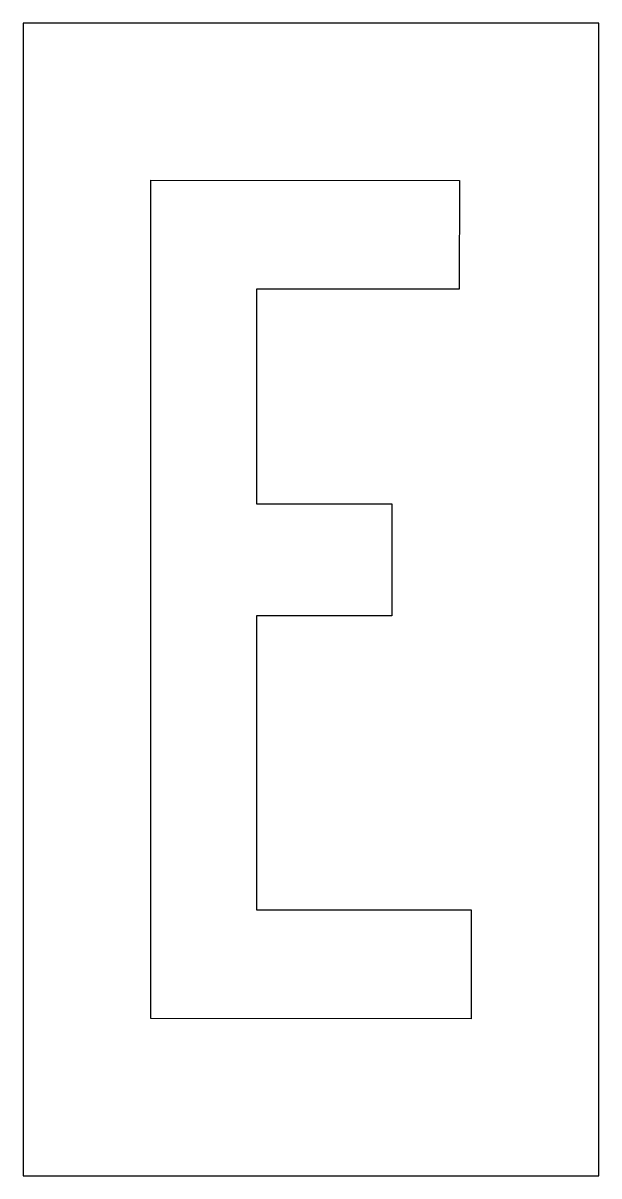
# Model space of a CAD drawing. Extents: x 0 to 11, y 0 to 22.
import ezdxf

# ---------------------------------------------------------------- set-up
doc = ezdxf.new("R2010")
doc.units = 0
doc.layers.add('CUT', color=7, linetype='Continuous')
doc.layers.add('OUTSIDE', color=1, linetype='Continuous')

msp = doc.modelspace()

# ---------------------------------------------------------------- linework, layer by layer
at = {"layer": 'CUT'}
msp.add_lwpolyline([(2.4402, 3.0032), (2.4412, 19), (8.3353, 18.9979), (8.3329, 16.9227), (4.4606, 16.9213), (4.4606, 12.8266), (7.0438, 12.8237), (7.0434, 10.6909), (4.4606, 10.6877), (4.4606, 5.0787), (8.5593, 5.0773), (8.5598, 3)], close=True, dxfattribs=at)
at = {"layer": 'OUTSIDE'}
msp.add_lwpolyline([(0, 0), (11, 0), (11, 22), (0, 22)], close=True, dxfattribs=at)

doc.saveas('drawing.dxf')
